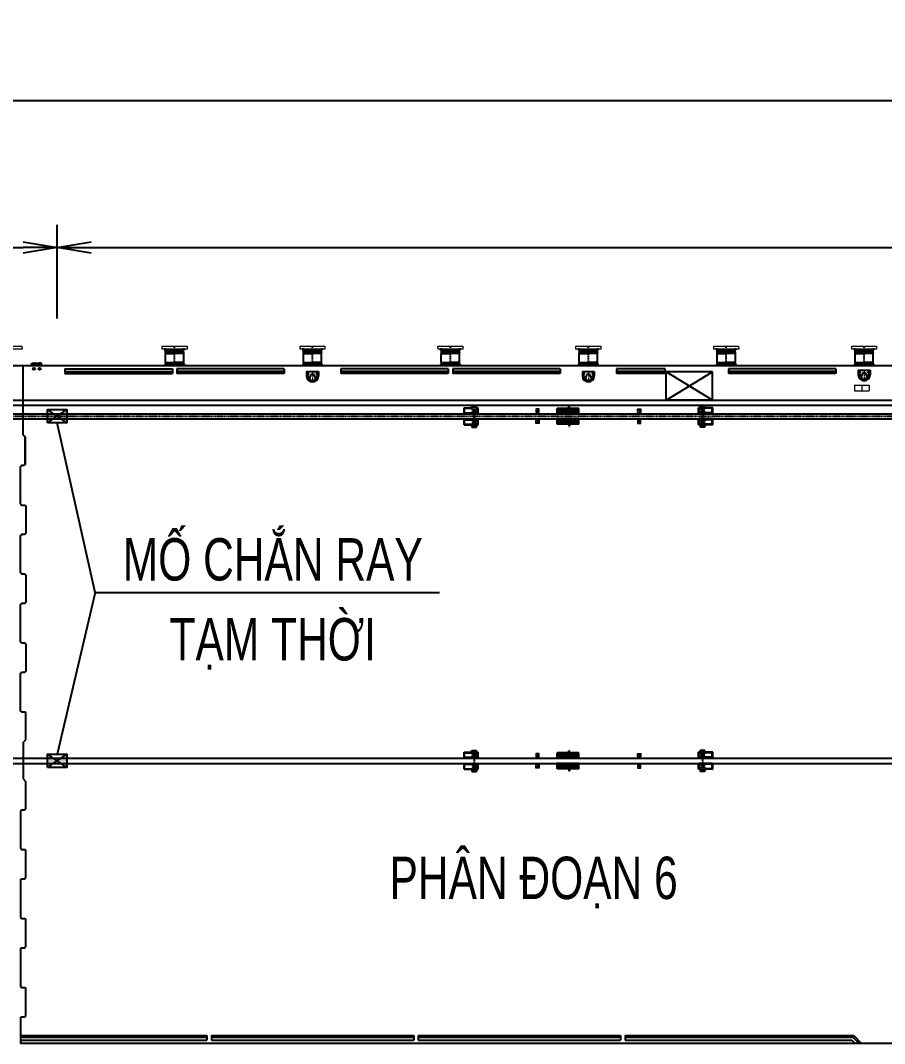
# Model space of a CAD drawing. Extents: x 3412 to 1212600, y 2456 to 246916.
# Drawn here: x 606291 to 682729, y 128766 to 219290 of the extents above; entities that cross this region are included whole.
import ezdxf
from ezdxf.enums import TextEntityAlignment as Align

# ---------------------------------------------------------------- set-up
doc = ezdxf.new("R2010")
doc.units = 0
doc.header["$LTSCALE"] = 20
doc.header["$MEASUREMENT"] = 0
for name, pattern in [('ACAD_ISO10W100', [18, 12, -3, 0, -3]), ('CENTER', [2, 1.25, -0.25, 0.25, -0.25]), ('CENTER2', [28.575, 19.05, -3.175, 3.175, -3.175]), ('HIDDEN', [0.375, 0.25, -0.125])]:
    doc.linetypes.add(name, pattern=pattern)
doc.layers.get('0').update_dxf_attribs({"linetype": 'CONTINUOUS'})
doc.layers.get('DEFPOINTS').update_dxf_attribs({"linetype": 'CONTINUOUS'})
for name, color, linetype in [('BAO', 7, 'CONTINUOUS'), ('CEN', 1, 'CENTER'), ('CENTER', 1, 'CENTER2'), ('DIM', 4, 'CONTINUOUS'), ('FENDER', 4, 'CONTINUOUS'), ('Gochanxe', 6, 'CONTINUOUS'), ('HATCH', 8, 'CONTINUOUS'), ('HIDDEN', 9, 'HIDDEN'), ('KHUAT', 8, 'HIDDEN'), ('TEXT', 4, 'CONTINUOUS'), ('Text-Vie', 4, 'CONTINUOUS'), ('THEP', 2, 'CONTINUOUS'), ('TRUC', 1, 'CENTER'), ('ve', 6, 'CONTINUOUS')]:
    doc.layers.add(name, color=color, linetype=linetype)
doc.styles.add('VNROMANS', font='vn_vni.shx', dxfattribs={"width": 0.75, "bigfont": 'bigfont.shx'})
doc.dimstyles.new('D2000', dxfattribs={"dimscale": 2000, "dimtxt": 2.5, "dimasz": 1.5, "dimexe": 1, "dimexo": 0, "dimgap": 0.65, "dimtad": 1, "dimdec": 0, "dimzin": 12, "dimdsep": 46, "dimtxsty": 'VNROMANS', "dimblk1": 'OPEN', "dimblk2": 'OPEN', "dimsah": 1, "dimcen": -1, "dimclrd": 4, "dimclre": 4, "dimclrt": 4, "dimadec": 0, "dimazin": 0, "dimtfac": 1, "dimtdec": 0, "dimtmove": 2, "dimatfit": 3, "dimldrblk": 'OPEN', "dimfxl": 1, "dimtolj": 1, "dimtzin": 12, "dimarcsym": 0})

# ---------------------------------------------------------------- blocks, each defined once
blk = doc.blocks.new('STOWN PIN')
at = {"layer": 'BAO'}
for p, q in [((1013225, 483978), (1013225, 483508)), ((1013225, 483978), (1015125, 483978)), ((1013225, 483508), (1015125, 483508)), ((1013355, 483903), (1013355, 483553)), ((1013355, 483903), (1014995, 483903)), ((1013355, 483553), (1014995, 483553)), ((1013475, 483818), (1013475, 483783)), ((1013475, 483818), (1014875, 483818)), ((1013475, 483783), (1014875, 483783)), ((1013475, 483638), (1013475, 483673)), ((1013475, 483673), (1014875, 483673)), ((1013475, 483638), (1014875, 483638)), ((1013575, 483818), (1013575, 483783)), ((1013575, 483638), (1013575, 483673)), ((1013875, 483853), (1013975, 483853)), ((1013875, 483853), (1013875, 483603)), ((1013875, 483603), (1013975, 483603)), ((1013975, 483853), (1013975, 483603)), ((1014375, 483853), (1014475, 483853)), ((1014375, 483853), (1014375, 483603)), ((1014375, 483603), (1014475, 483603)), ((1014475, 483853), (1014475, 483603)), ((1014775, 483818), (1014775, 483783)), ((1014775, 483638), (1014775, 483673)), ((1014875, 483818), (1014875, 483783)), ((1014875, 483638), (1014875, 483673)), ((1014995, 483903), (1014995, 483553)), ((1015125, 483978), (1015125, 483508)), ((1013225, 483048), (1013225, 482578)), ((1013225, 483048), (1015125, 483048)), ((1013225, 482578), (1015125, 482578)), ((1013355, 483003), (1014995, 483003)), ((1013355, 482653), (1013355, 483003)), ((1013355, 482653), (1014995, 482653)), ((1013475, 482918), (1014875, 482918)), ((1013475, 482918), (1013475, 482883)), ((1013475, 482883), (1014875, 482883)), ((1013475, 482773), (1014875, 482773)), ((1013475, 482738), (1013475, 482773)), ((1013475, 482738), (1014875, 482738)), ((1013575, 482918), (1013575, 482883)), ((1013575, 482738), (1013575, 482773)), ((1013875, 482703), (1013875, 482953)), ((1013875, 482953), (1013975, 482953)), ((1013875, 482703), (1013975, 482703)), ((1013975, 482703), (1013975, 482953)), ((1014375, 482703), (1014375, 482953)), ((1014375, 482953), (1014475, 482953)), ((1014375, 482703), (1014475, 482703)), ((1014475, 482703), (1014475, 482953)), ((1014775, 482918), (1014775, 482883)), ((1014775, 482738), (1014775, 482773)), ((1014875, 482918), (1014875, 482883)), ((1014875, 482738), (1014875, 482773)), ((1014995, 482653), (1014995, 483003)), ((1015125, 483048), (1015125, 482578))]:
    blk.add_line(p, q, dxfattribs=at)
at = {"layer": 'CEN', "ltscale": 0.1}
for p, q in [((1013225, 483728), (1015125, 483728)), ((1013460, 483803), (1013370, 483803)), ((1013460, 483653), (1013370, 483653)), ((1013415, 483848), (1013415, 483759)), ((1013415, 483609), (1013415, 483698)), ((1014075, 483764), (1014075, 483693)), ((1014890, 483803), (1014980, 483803)), ((1014890, 483653), (1014980, 483653)), ((1014935, 483848), (1014935, 483759)), ((1014935, 483609), (1014935, 483698)), ((1013225, 482828), (1015125, 482828)), ((1013460, 482903), (1013370, 482903)), ((1013460, 482753), (1013370, 482753)), ((1013415, 482948), (1013415, 482859)), ((1013415, 482709), (1013415, 482798)), ((1014075, 482793), (1014075, 482864)), ((1014890, 482903), (1014980, 482903)), ((1014890, 482753), (1014980, 482753)), ((1014935, 482948), (1014935, 482859)), ((1014935, 482709), (1014935, 482798))]:
    blk.add_line(p, q, dxfattribs=at)
at = {"layer": 'HIDDEN', "ltscale": 0.2}
for p, q in [((1014055, 483728), (1014055, 484151)), ((1014095, 483728), (1014095, 484151)), ((1014055, 482828), (1014055, 482406)), ((1014095, 482828), (1014095, 482406))]:
    blk.add_line(p, q, dxfattribs=at)
at = {"layer": 'KHUAT'}
for p, q in [((1013690, 483876), (1013780, 483876)), ((1013690, 483876), (1013690, 483786)), ((1013690, 483786), (1013780, 483786)), ((1013690, 483671), (1013780, 483671)), ((1013690, 483671), (1013690, 483581)), ((1013690, 483581), (1013780, 483581)), ((1013780, 483876), (1013780, 483786)), ((1013780, 483671), (1013780, 483581)), ((1014130, 483876), (1014130, 483786)), ((1014130, 483876), (1014220, 483876)), ((1014130, 483786), (1014220, 483786)), ((1014130, 483671), (1014130, 483581)), ((1014130, 483671), (1014220, 483671)), ((1014130, 483581), (1014220, 483581)), ((1014220, 483876), (1014220, 483786)), ((1014220, 483671), (1014220, 483581)), ((1014570, 483876), (1014660, 483876)), ((1014570, 483876), (1014570, 483786)), ((1014570, 483786), (1014660, 483786)), ((1014570, 483671), (1014660, 483671)), ((1014570, 483671), (1014570, 483581)), ((1014570, 483581), (1014660, 483581)), ((1014660, 483876), (1014660, 483786)), ((1014660, 483671), (1014660, 483581)), ((1013690, 482886), (1013690, 482961)), ((1013690, 482961), (1013780, 482961)), ((1013690, 482886), (1013780, 482886)), ((1013690, 482771), (1013780, 482771)), ((1013690, 482696), (1013690, 482771)), ((1013690, 482696), (1013780, 482696)), ((1013780, 482886), (1013780, 482961)), ((1013780, 482696), (1013780, 482771)), ((1014130, 482961), (1014220, 482961)), ((1014130, 482886), (1014130, 482961)), ((1014130, 482886), (1014220, 482886)), ((1014130, 482771), (1014220, 482771)), ((1014130, 482696), (1014130, 482771)), ((1014130, 482696), (1014220, 482696)), ((1014220, 482886), (1014220, 482961)), ((1014220, 482696), (1014220, 482771)), ((1014570, 482886), (1014570, 482961)), ((1014570, 482961), (1014660, 482961)), ((1014570, 482886), (1014660, 482886)), ((1014570, 482696), (1014570, 482771)), ((1014570, 482771), (1014660, 482771)), ((1014570, 482696), (1014660, 482696)), ((1014660, 482886), (1014660, 482961)), ((1014660, 482696), (1014660, 482771))]:
    blk.add_line(p, q, dxfattribs=at)
for centre in [(1014075, 483728), (1014075, 482828)]:
    blk.add_circle(centre, 20, dxfattribs=at)
for centre, radius, start, end in [((1014065, 484145), 12, 33.19479, 146.80525), ((1014085, 484145), 11.9, 33.18021, 146.81983), ((1014085, 484158), 11.9, 213.18021, 326.81983), ((1014065, 482412), 12, 213.19475, 326.80521), ((1014085, 482399), 11.9, 33.18017, 146.81979), ((1014085, 482412), 11.9, 213.18017, 326.81979)]:
    blk.add_arc(centre, radius, start, end, dxfattribs=at)
blk = doc.blocks.new('hocapnuoc')
at = {"layer": 'BAO', "color": 2, "linetype": 'ByBlock', "lineweight": 15}
for p, q in [((-1300, 0), (0, 0)), ((-1300, 0), (-1300, -500)), ((-650, 0), (-650, -500)), ((0, 0), (0, -500)), ((-1300, -500), (0, -500))]:
    blk.add_line(p, q, dxfattribs=at)
blk = doc.blocks.new('KHE')
at = {"layer": 'BAO'}
for p, q in [((7378565, 1113151), (7378565, 1119311)), ((7378585, 1113151), (7378585, 1119311)), ((7378565, 1113151), (7378755, 1112961)), ((7378585, 1113151), (7378775, 1112961)), ((7378585, 1113151), (7378775, 1112961)), ((7378755, 1110561), (7378755, 1112961)), ((7378775, 1110561), (7378775, 1112961)), ((7378775, 1110561), (7378775, 1112961)), ((7378427, 1110461), (7378327, 1110361)), ((7378327, 1107061), (7378327, 1110361)), ((7378447, 1110461), (7378347, 1110361)), ((7378447, 1110461), (7378347, 1110361)), ((7378347, 1107061), (7378347, 1110361)), ((7378347, 1107061), (7378347, 1110361)), ((7378675, 1110461), (7378427, 1110461)), ((7378755, 1110561), (7378655, 1110461)), ((7378775, 1110561), (7378675, 1110461)), ((7378327, 1107061), (7378427, 1106961)), ((7378347, 1107061), (7378447, 1106961)), ((7378347, 1107061), (7378447, 1106961)), ((7378427, 1106961), (7378722, 1106961)), ((7378447, 1106961), (7378722, 1106961)), ((7378702, 1106961), (7378802, 1106861)), ((7378722, 1106961), (7378822, 1106861)), ((7378722, 1106961), (7378822, 1106861)), ((7378802, 1106861), (7378802, 1104461)), ((7378822, 1106861), (7378822, 1104461)), ((7378822, 1106861), (7378822, 1104461)), ((7378802, 1104461), (7378702, 1104361)), ((7378822, 1104461), (7378722, 1104361)), ((7378822, 1104461), (7378722, 1104361)), ((7378427, 1104361), (7378327, 1104261)), ((7378327, 1100961), (7378327, 1104261)), ((7378447, 1104361), (7378347, 1104261)), ((7378447, 1104361), (7378347, 1104261)), ((7378347, 1100961), (7378347, 1104261)), ((7378347, 1100961), (7378347, 1104261)), ((7378722, 1104361), (7378427, 1104361)), ((7378722, 1104361), (7378447, 1104361)), ((7378327, 1100961), (7378427, 1100861)), ((7378347, 1100961), (7378447, 1100861)), ((7378347, 1100961), (7378447, 1100861)), ((7378427, 1100861), (7378722, 1100861)), ((7378447, 1100861), (7378722, 1100861)), ((7378702, 1100861), (7378802, 1100761)), ((7378722, 1100861), (7378822, 1100761)), ((7378722, 1100861), (7378822, 1100761)), ((7378802, 1100761), (7378802, 1098361)), ((7378822, 1100761), (7378822, 1098361)), ((7378822, 1100761), (7378822, 1098361)), ((7378427, 1098261), (7378327, 1098161)), ((7378327, 1094861), (7378327, 1098161)), ((7378447, 1098261), (7378347, 1098161)), ((7378447, 1098261), (7378347, 1098161)), ((7378347, 1094861), (7378347, 1098161)), ((7378347, 1094861), (7378347, 1098161)), ((7378722, 1098261), (7378427, 1098261)), ((7378722, 1098261), (7378447, 1098261)), ((7378802, 1098361), (7378702, 1098261)), ((7378822, 1098361), (7378722, 1098261)), ((7378822, 1098361), (7378722, 1098261)), ((7378427, 1094761), (7378327, 1094861)), ((7378447, 1094761), (7378347, 1094861)), ((7378447, 1094761), (7378347, 1094861)), ((7378427, 1094761), (7378722, 1094761)), ((7378447, 1094761), (7378722, 1094761)), ((7378702, 1094761), (7378802, 1094661)), ((7378722, 1094761), (7378822, 1094661)), ((7378722, 1094761), (7378822, 1094661)), ((7378802, 1094661), (7378802, 1092261)), ((7378822, 1094661), (7378822, 1092261)), ((7378822, 1094661), (7378822, 1092261)), ((7378327, 1092061), (7378427, 1092161)), ((7378327, 1088761), (7378327, 1092061)), ((7378347, 1092061), (7378447, 1092161)), ((7378347, 1092061), (7378447, 1092161)), ((7378347, 1088761), (7378347, 1092061)), ((7378347, 1088761), (7378347, 1092061)), ((7378427, 1092161), (7378722, 1092161)), ((7378447, 1092161), (7378722, 1092161)), ((7378802, 1092261), (7378702, 1092161)), ((7378822, 1092261), (7378722, 1092161)), ((7378822, 1092261), (7378722, 1092161)), ((7378427, 1088661), (7378327, 1088761)), ((7378447, 1088661), (7378347, 1088761)), ((7378447, 1088661), (7378347, 1088761)), ((7378427, 1088661), (7378722, 1088661)), ((7378447, 1088661), (7378722, 1088661)), ((7378702, 1088661), (7378802, 1088561)), ((7378722, 1088661), (7378822, 1088561)), ((7378722, 1088661), (7378822, 1088561)), ((7378802, 1086181), (7378802, 1088561)), ((7378822, 1086181), (7378822, 1088561)), ((7378565, 1085943), (7378802, 1086181)), ((7378565, 1085943), (7378565, 1082718)), ((7378585, 1085943), (7378822, 1086181)), ((7378585, 1085943), (7378585, 1082718)), ((7378585, 1085943), (7378585, 1082718)), ((7378565, 1082718), (7378802, 1082481)), ((7378585, 1082718), (7378822, 1082481)), ((7378805, 1080081), (7378802, 1082481)), ((7378825, 1080081), (7378822, 1082481)), ((7378327, 1079881), (7378427, 1079981)), ((7378347, 1079881), (7378447, 1079981)), ((7378347, 1079881), (7378447, 1079981)), ((7378427, 1079981), (7378725, 1079981)), ((7378447, 1079981), (7378722, 1079981)), ((7378705, 1079981), (7378805, 1080081)), ((7378725, 1079981), (7378825, 1080081)), ((7378725, 1079981), (7378825, 1080081)), ((7378327, 1079881), (7378327, 1076581)), ((7378347, 1079881), (7378347, 1076581)), ((7378347, 1079881), (7378347, 1076581)), ((7378327, 1076581), (7378427, 1076481)), ((7378347, 1076581), (7378447, 1076481)), ((7378347, 1076581), (7378447, 1076481)), ((7378427, 1076481), (7378722, 1076481)), ((7378447, 1076481), (7378722, 1076481)), ((7378702, 1076481), (7378802, 1076381)), ((7378722, 1076481), (7378822, 1076381)), ((7378722, 1076481), (7378822, 1076381)), ((7378802, 1073981), (7378802, 1076381)), ((7378822, 1073981), (7378822, 1076381)), ((7378822, 1073981), (7378822, 1076381)), ((7378327, 1073781), (7378427, 1073881)), ((7378327, 1073781), (7378327, 1070481)), ((7378347, 1073781), (7378447, 1073881)), ((7378347, 1073781), (7378447, 1073881)), ((7378347, 1073781), (7378347, 1070481)), ((7378347, 1073781), (7378347, 1070481)), ((7378427, 1073881), (7378722, 1073881)), ((7378447, 1073881), (7378722, 1073881)), ((7378702, 1073881), (7378802, 1073981)), ((7378722, 1073881), (7378822, 1073981)), ((7378722, 1073881), (7378822, 1073981)), ((7378327, 1070481), (7378427, 1070381)), ((7378347, 1070481), (7378447, 1070381)), ((7378347, 1070481), (7378447, 1070381)), ((7378427, 1070381), (7378722, 1070381)), ((7378447, 1070381), (7378722, 1070381)), ((7378702, 1070381), (7378802, 1070281)), ((7378722, 1070381), (7378822, 1070281)), ((7378722, 1070381), (7378822, 1070281)), ((7378802, 1067881), (7378802, 1070281)), ((7378822, 1067881), (7378822, 1070281)), ((7378822, 1067881), (7378822, 1070281)), ((7378327, 1067681), (7378427, 1067781)), ((7378327, 1067681), (7378327, 1064381)), ((7378347, 1067681), (7378447, 1067781)), ((7378347, 1067681), (7378447, 1067781)), ((7378347, 1067681), (7378347, 1064381)), ((7378347, 1067681), (7378347, 1064381)), ((7378427, 1067781), (7378722, 1067781)), ((7378447, 1067781), (7378722, 1067781)), ((7378702, 1067781), (7378802, 1067881)), ((7378722, 1067781), (7378822, 1067881)), ((7378722, 1067781), (7378822, 1067881)), ((7378327, 1064381), (7378427, 1064281)), ((7378347, 1064381), (7378447, 1064281)), ((7378347, 1064381), (7378447, 1064281)), ((7378427, 1064281), (7378722, 1064281)), ((7378447, 1064281), (7378722, 1064281)), ((7378702, 1064281), (7378802, 1064181)), ((7378722, 1064281), (7378822, 1064181)), ((7378722, 1064281), (7378822, 1064181)), ((7378802, 1061781), (7378802, 1064181)), ((7378822, 1061781), (7378822, 1064181)), ((7378822, 1061781), (7378822, 1064181)), ((7378327, 1061581), (7378427, 1061681)), ((7378327, 1061581), (7378327, 1059311)), ((7378347, 1061581), (7378447, 1061681)), ((7378347, 1061581), (7378447, 1061681)), ((7378347, 1061581), (7378347, 1059311)), ((7378347, 1061581), (7378347, 1059311)), ((7378427, 1061681), (7378722, 1061681)), ((7378447, 1061681), (7378722, 1061681)), ((7378702, 1061681), (7378802, 1061781)), ((7378722, 1061681), (7378822, 1061781)), ((7378722, 1061681), (7378822, 1061781))]:
    blk.add_line(p, q, dxfattribs=at)
blk = doc.blocks.new('DEM1450')
at = {"layer": 'DIM', "color": 1, "linetype": 'CENTER2', "ltscale": 2}
for p, q in [((-1450804, 656360), (-1450804, 656532)), ((-1449154, 656360), (-1449154, 656532)), ((-1450804, 654952), (-1450804, 655124)), ((-1449154, 654952), (-1449154, 655124))]:
    blk.add_line(p, q, dxfattribs=at)
at = {"layer": 've', "color": 7}
for p, q in [((-1450904, 656425), (-1450904, 656467)), ((-1450904, 656467), (-1449054, 656467)), ((-1450904, 656425), (-1450846, 656425)), ((-1450774, 656367), (-1450846, 656425)), ((-1450846, 656425), (-1449979, 656425)), ((-1450774, 656367), (-1449979, 656367)), ((-1450774, 656188), (-1450774, 656367)), ((-1449054, 656425), (-1449979, 656425)), ((-1449184, 656367), (-1449979, 656367)), ((-1449184, 656367), (-1449112, 656425)), ((-1449184, 656188), (-1449184, 656367)), ((-1449054, 656425), (-1449054, 656467)), ((-1450786, 656065), (-1449979, 656065)), ((-1450786, 655290), (-1450786, 656058)), ((-1450785, 656072), (-1450775, 656174)), ((-1450774, 656181), (-1449979, 656181)), ((-1449184, 656181), (-1449979, 656181)), ((-1449172, 656065), (-1449979, 656065)), ((-1449173, 656072), (-1449183, 656174)), ((-1449172, 655290), (-1449172, 656058)), ((-1450904, 655059), (-1449979, 655059)), ((-1450904, 655017), (-1450904, 655059)), ((-1450904, 655017), (-1449054, 655017)), ((-1450751, 655117), (-1450809, 655059)), ((-1450784, 655269), (-1449979, 655269)), ((-1450757, 655173), (-1450780, 655249)), ((-1450752, 655153), (-1449979, 655153)), ((-1450751, 655117), (-1450751, 655132)), ((-1450751, 655117), (-1449979, 655117)), ((-1449173, 655269), (-1449979, 655269)), ((-1449205, 655153), (-1449979, 655153)), ((-1449207, 655117), (-1449979, 655117)), ((-1449054, 655059), (-1449979, 655059)), ((-1449719, 655059), (-1449894, 655059)), ((-1449174, 655059), (-1449219, 655059)), ((-1449207, 655117), (-1449207, 655132)), ((-1449207, 655117), (-1449207, 655132)), ((-1449207, 655117), (-1449149, 655059)), ((-1449207, 655117), (-1449174, 655084)), ((-1449201, 655173), (-1449178, 655249)), ((-1449054, 655017), (-1449054, 655059))]:
    blk.add_line(p, q, dxfattribs=at)
at = {"layer": 've', "color": 1, "linetype": 'ACAD_ISO10W100', "ltscale": 0.1}
blk.add_line((-1449979, 655017), (-1449979, 656639), dxfattribs=at)
blk.add_line((-1449979, 655017), (-1449979, 656639), dxfattribs=at)
at = {"layer": 've', "color": 7}
for centre, start, end in [((-1450641, 656058), 174.09386, 180), ((-1450919, 656188), 354.09386, 0), ((-1449039, 656188), 180, 185.90614), ((-1449317, 656058), 0, 5.90614), ((-1450641, 655290), 180, 196.78983), ((-1450896, 655132), 0, 16.78983), ((-1449062, 655132), 163.21017, 180), ((-1449317, 655290), 343.21017, 0)]:
    blk.add_arc(centre, 145, start, end, dxfattribs=at)
blk = doc.blocks.new('_OPEN')
at = {"color": 0, "linetype": 'ByBlock'}
for p, q in [((-1, 0.167), (0, 0)), ((0, 0), (-1, -0.167)), ((0, 0), (-1, 0))]:
    blk.add_line(p, q, dxfattribs=at)
blk = doc.blocks.new('*D75')
at = {"layer": 'DEFPOINTS', "color": 0, "transparency": 16777216}
for p in [(609538, 199207), (406528, 192931), (609538, 192931)]:
    blk.add_point(p, dxfattribs=at)
at = {"layer": 'DIM', "color": 4, "lineweight": -2, "transparency": 16777216}
for p, q in [((406528, 192931), (406528, 201207)), ((609538, 192931), (609538, 201207)), ((409528, 199207), (606538, 199207))]:
    blk.add_line(p, q, dxfattribs=at)
at = {"layer": 'DIM', "color": 4, "lineweight": -2, "transparency": 16777216, "xscale": 3000, "yscale": 3000, "zscale": 3000, "rotation": 180}
blk.add_blockref('_OPEN', (406528, 199207), dxfattribs=at)
at = {"layer": 'DIM', "color": 4, "lineweight": -2, "transparency": 16777216, "xscale": 3000, "yscale": 3000, "zscale": 3000}
blk.add_blockref('_OPEN', (609538, 199207), dxfattribs=at)
at = {"layer": 'DIM', "color": 4, "transparency": 16777216, "insert": (508033, 203007), "char_height": 5000, "attachment_point": 5, "style": 'VNROMANS'}
blk.add_mtext('\\A1;203010', dxfattribs=at)
blk = doc.blocks.new('*D76')
at = {"layer": 'DEFPOINTS', "color": 0, "transparency": 16777216}
for p in [(809538, 199207), (609538, 192931), (809538, 192931)]:
    blk.add_point(p, dxfattribs=at)
at = {"layer": 'DIM', "color": 4, "lineweight": -2, "transparency": 16777216}
for p, q in [((609538, 192931), (609538, 201207)), ((809538, 192931), (809538, 201207)), ((612538, 199207), (806538, 199207))]:
    blk.add_line(p, q, dxfattribs=at)
at = {"layer": 'DIM', "color": 4, "lineweight": -2, "transparency": 16777216, "xscale": 3000, "yscale": 3000, "zscale": 3000, "rotation": 180}
blk.add_blockref('_OPEN', (609538, 199207), dxfattribs=at)
at = {"layer": 'DIM', "color": 4, "lineweight": -2, "transparency": 16777216, "xscale": 3000, "yscale": 3000, "zscale": 3000}
blk.add_blockref('_OPEN', (809538, 199207), dxfattribs=at)
at = {"layer": 'DIM', "color": 4, "transparency": 16777216, "insert": (709538, 203007), "char_height": 5000, "attachment_point": 5, "style": 'VNROMANS'}
blk.add_mtext('\\A1;200000', dxfattribs=at)
blk = doc.blocks.new('*D79')
at = {"layer": 'DEFPOINTS', "color": 0, "transparency": 16777216}
for p in [(1206528, 212209), (406528, 192931), (1206528, 192931)]:
    blk.add_point(p, dxfattribs=at)
at = {"layer": 'DIM', "color": 4, "lineweight": -2, "transparency": 16777216}
for p, q in [((406528, 192931), (406528, 214209)), ((1206528, 192931), (1206528, 214209)), ((409528, 212209), (1203528, 212209))]:
    blk.add_line(p, q, dxfattribs=at)
at = {"layer": 'DIM', "color": 4, "lineweight": -2, "transparency": 16777216, "xscale": 3000, "yscale": 3000, "zscale": 3000, "rotation": 180}
blk.add_blockref('_OPEN', (406528, 212209), dxfattribs=at)
at = {"layer": 'DIM', "color": 4, "lineweight": -2, "transparency": 16777216, "xscale": 3000, "yscale": 3000, "zscale": 3000}
blk.add_blockref('_OPEN', (1206528, 212209), dxfattribs=at)
at = {"layer": 'DIM', "color": 4, "transparency": 16777216, "insert": (806528, 216009), "char_height": 5000, "attachment_point": 5, "style": 'VNROMANS'}
blk.add_mtext('\\A1;800000', dxfattribs=at)
blk = doc.blocks.new('gcx')
at = {"layer": 'Gochanxe'}
for p, q in [((203699, -300), (213200, -300)), ((203699, -300), (203699, -700)), ((203699, -550), (213200, -550)), ((203699, -700), (213200, -700)), ((213200, -300), (213200, -700)), ((213600, -300), (213600, -700)), ((223101, -300), (213600, -300)), ((223101, -550), (213600, -550)), ((223101, -700), (213600, -700)), ((223101, -300), (223101, -700)), ((228100, -300), (228100, -700)), ((237600, -300), (228100, -300)), ((237600, -550), (228100, -550)), ((237600, -700), (228100, -700)), ((237600, -300), (237600, -700)), ((238000, -300), (238000, -700)), ((247501, -300), (238000, -300)), ((247501, -550), (238000, -550)), ((247501, -700), (238000, -700)), ((247501, -300), (247501, -700)), ((252500, -300), (252500, -700)), ((256798, -300), (252500, -300)), ((256798, -550), (252500, -550)), ((256798, -700), (252500, -700)), ((256798, -700), (256798, -300)), ((262400, -300), (262400, -700)), ((271901, -300), (262400, -300)), ((271901, -550), (262400, -550)), ((271901, -700), (262400, -700)), ((271901, -300), (271901, -700)), ((199773, -59300), (216250, -59300)), ((199773, -59450), (216250, -59450)), ((199773, -59700), (216250, -59700)), ((216250, -59300), (216250, -59700)), ((216650, -59300), (216650, -59700)), ((216650, -59300), (234550, -59300)), ((216650, -59450), (234550, -59450)), ((216650, -59700), (234550, -59700)), ((234550, -59300), (234550, -59700)), ((234950, -59300), (234950, -59700)), ((234950, -59300), (252850, -59300)), ((234950, -59450), (252850, -59450)), ((234950, -59700), (252850, -59700)), ((252850, -59300), (252850, -59700)), ((253250, -59300), (253250, -59700)), ((253250, -59300), (273470, -59300)), ((253250, -59450), (273408, -59450)), ((253250, -59700), (273304, -59700)), ((273304, -59700), (273604, -60000)), ((273408, -59450), (273958, -60000)), ((273470, -59300), (274170, -60000))]:
    blk.add_line(p, q, dxfattribs=at)

msp = doc.modelspace()

# ---------------------------------------------------------------- hatches: boundary and pattern name
at = {"layer": 'BAO', "linetype": 'ByBlock', "lineweight": 15}
h = msp.add_hatch(color=256, dxfattribs=at)
h.paths.add_polyline_path([(652178.412, 184915.991), (652028.412, 184915.991), (652028.412, 184765.991), (652178.412, 184765.991)])
h.paths.add_polyline_path([(652028.412, 184765.991), (651878.412, 184765.991), (651878.412, 184615.991), (652028.412, 184615.991)])
h = msp.add_hatch(color=256, dxfattribs=at)
h.paths.add_polyline_path([(660878.412, 184915.991), (661028.412, 184915.991), (661028.412, 184765.991), (660878.412, 184765.991)])
h.paths.add_polyline_path([(661028.412, 184765.991), (661178.412, 184765.991), (661178.412, 184615.991), (661028.412, 184615.991)])
h = msp.add_hatch(color=256, dxfattribs=at)
h.paths.add_polyline_path([(652178.412, 183915.991), (652028.412, 183915.991), (652028.412, 183765.991), (652178.412, 183765.991)])
h.paths.add_polyline_path([(652028.412, 183765.991), (651878.412, 183765.991), (651878.412, 183615.991), (652028.412, 183615.991)])
h = msp.add_hatch(color=256, dxfattribs=at)
h.paths.add_polyline_path([(660878.412, 183915.991), (661028.412, 183915.991), (661028.412, 183765.991), (660878.412, 183765.991)])
h.paths.add_polyline_path([(661028.412, 183765.991), (661178.412, 183765.991), (661178.412, 183615.991), (661028.412, 183615.991)])
h = msp.add_hatch(color=256, dxfattribs=at)
h.paths.add_polyline_path([(652178.412, 154435.991), (652028.412, 154435.991), (652028.412, 154285.991), (652178.412, 154285.991)])
h.paths.add_polyline_path([(652028.412, 154285.991), (651878.412, 154285.991), (651878.412, 154135.991), (652028.412, 154135.991)])
h = msp.add_hatch(color=256, dxfattribs=at)
h.paths.add_polyline_path([(660878.412, 154435.991), (661028.412, 154435.991), (661028.412, 154285.991), (660878.412, 154285.991)])
h.paths.add_polyline_path([(661028.412, 154285.991), (661178.412, 154285.991), (661178.412, 154135.991), (661028.412, 154135.991)])
h = msp.add_hatch(color=256, dxfattribs=at)
h.paths.add_polyline_path([(652178.412, 153435.991), (652028.412, 153435.991), (652028.412, 153285.991), (652178.412, 153285.991)])
h.paths.add_polyline_path([(652028.412, 153285.991), (651878.412, 153285.991), (651878.412, 153135.991), (652028.412, 153135.991)])
h = msp.add_hatch(color=256, dxfattribs=at)
h.paths.add_polyline_path([(660878.412, 153435.991), (661028.412, 153435.991), (661028.412, 153285.991), (660878.412, 153285.991)])
h.paths.add_polyline_path([(661028.412, 153285.991), (661178.412, 153285.991), (661178.412, 153135.991), (661028.412, 153135.991)])
at = {"layer": 'TEXT'}
h = msp.add_hatch(color=256, dxfattribs=at)
h.paths.add_polyline_path([(610380.912, 184856.991), (609538.412, 184265.991), (610380.912, 183674.991)])
h.paths.add_polyline_path([(609538.412, 184265.991), (608695.912, 184856.991), (608695.912, 183674.991)])
h = msp.add_hatch(color=256, dxfattribs=at)
h.paths.add_polyline_path([(610380.912, 154376.991), (609538.412, 153785.991), (610380.912, 153194.991)])
h.paths.add_polyline_path([(609538.412, 153785.991), (608695.912, 154376.991), (608695.912, 153194.991)])

# ---------------------------------------------------------------- linework, layer by layer
at = {"color": 7}
for p, q in [((506538.412, 188765.991), (606518.412, 188765.991)), ((606538.412, 188765.991), (632098.462, 188765.991)), ((632118.462, 188765.991), (706518.412, 188765.991))]:
    msp.add_line(p, q, dxfattribs=at)
at = {"layer": 'BAO'}
for p, q in [((607303.412, 188765.991), (607303.412, 188965.991)), ((607303.412, 188965.991), (607503.412, 188965.991)), ((607397.727, 188475.726), (607559.096, 188475.726)), ((607397.727, 188475.726), (607397.727, 188455.726)), ((607397.727, 188455.726), (607559.096, 188455.726)), ((607503.412, 188965.991), (607503.412, 188765.991)), ((607928.412, 188940.991), (607528.412, 188940.991)), ((607528.412, 188890.991), (607928.412, 188890.991)), ((607559.096, 188475.726), (607559.096, 188455.726)), ((607897.727, 188475.766), (608059.096, 188475.766)), ((607897.727, 188455.766), (608059.096, 188455.766)), ((607953.412, 188965.991), (607953.412, 188765.991)), ((608153.412, 188965.991), (607953.412, 188965.991)), ((608059.096, 188476.011), (608059.096, 188456.011)), ((608153.412, 188765.991), (608153.412, 188965.991)), ((680406.196, 188346.991), (680406.196, 187939.491)), ((680406.196, 188346.991), (681451.196, 188346.991)), ((681451.196, 188346.991), (681451.196, 187939.491)), ((631605.912, 188230.991), (631605.912, 187823.491)), ((631605.912, 188230.991), (632650.912, 188230.991)), ((631930.691, 187744.076), (631930.691, 187797.187)), ((632326.132, 187744.076), (632326.132, 187797.187)), ((632650.912, 188230.991), (632650.912, 187823.491)), ((656005.912, 188230.991), (656005.912, 187823.491)), ((656005.912, 188230.991), (657050.912, 188230.991)), ((656330.691, 187744.076), (656330.691, 187797.187)), ((656726.132, 187744.076), (656726.132, 187797.187)), ((657050.912, 188230.991), (657050.912, 187823.491)), ((663411.296, 185695.991), (667510.962, 188195.991)), ((667510.962, 185695.991), (663411.296, 188195.991)), ((680730.975, 187860.076), (680730.975, 187913.187)), ((681126.417, 187860.076), (681126.417, 187913.187)), ((573611.012, 185695.991), (615078.412, 185695.991)), ((615078.412, 185695.991), (729978.412, 185695.991)), ((569885.412, 185235.991), (615078.412, 185235.991)), ((615078.412, 185235.991), (726178.412, 185235.991)), ((645528.412, 185020.991), (646218.412, 185020.991)), ((645528.412, 184545.991), (645528.412, 185020.991)), ((645578.412, 184970.991), (645528.412, 185020.991)), ((645578.412, 184970.991), (646268.412, 184970.991)), ((645578.412, 184495.991), (645578.412, 184970.991)), ((646218.412, 185170.991), (646638.412, 185170.991)), ((646218.412, 185020.991), (646218.412, 185170.991)), ((646268.412, 185120.991), (646218.412, 185170.991)), ((646218.412, 185020.991), (646268.412, 184970.991)), ((646268.412, 184970.991), (646268.412, 185120.991)), ((646268.412, 185120.991), (646588.412, 185120.991)), ((646268.412, 184815.991), (646268.412, 184865.991)), ((646268.412, 184865.991), (646588.412, 184865.991)), ((646268.412, 184815.991), (646588.412, 184815.991)), ((646268.412, 184725.991), (646588.412, 184725.991)), ((646268.412, 184675.991), (646268.412, 184725.991)), ((646268.412, 184675.991), (646588.412, 184675.991)), ((646588.412, 185120.991), (646638.412, 185170.991)), ((646588.412, 184970.991), (646588.412, 185120.991)), ((646638.412, 185020.991), (646588.412, 184970.991)), ((646588.412, 184970.991), (646728.412, 184970.991)), ((646588.412, 184815.991), (646588.412, 184865.991)), ((646588.412, 184675.991), (646588.412, 184725.991)), ((646638.412, 185020.991), (646638.412, 185170.991)), ((646638.412, 185020.991), (646778.412, 185020.991)), ((646728.412, 184495.991), (646728.412, 184970.991)), ((646778.412, 184545.991), (646778.412, 185020.991)), ((666278.412, 184545.991), (666278.412, 185020.991)), ((666418.412, 185020.991), (666278.412, 185020.991)), ((666328.412, 184495.991), (666328.412, 184970.991)), ((666468.412, 184970.991), (666328.412, 184970.991)), ((666838.412, 185170.991), (666418.412, 185170.991)), ((666418.412, 185020.991), (666418.412, 185170.991)), ((666468.412, 185120.991), (666418.412, 185170.991)), ((666418.412, 185020.991), (666468.412, 184970.991)), ((666468.412, 184970.991), (666468.412, 185120.991)), ((666788.412, 185120.991), (666468.412, 185120.991)), ((666468.412, 184815.991), (666468.412, 184865.991)), ((666788.412, 184865.991), (666468.412, 184865.991)), ((666788.412, 184815.991), (666468.412, 184815.991)), ((666788.412, 184725.991), (666468.412, 184725.991)), ((666468.412, 184675.991), (666468.412, 184725.991)), ((666788.412, 184675.991), (666468.412, 184675.991)), ((666788.412, 185120.991), (666838.412, 185170.991)), ((666788.412, 184970.991), (666788.412, 185120.991)), ((666838.412, 185020.991), (666788.412, 184970.991)), ((667478.412, 184970.991), (666788.412, 184970.991)), ((666788.412, 184815.991), (666788.412, 184865.991)), ((666788.412, 184675.991), (666788.412, 184725.991)), ((666838.412, 185020.991), (666838.412, 185170.991)), ((667528.412, 185020.991), (666838.412, 185020.991)), ((667478.412, 184970.991), (667528.412, 185020.991)), ((667478.412, 184495.991), (667478.412, 184970.991)), ((667528.412, 184545.991), (667528.412, 185020.991)), ((411706.595, 184495.991), (1008695.912, 184495.991)), ((411706.595, 184035.991), (1008695.912, 184035.991)), ((615078.412, 184495.991), (618878.412, 184495.991)), ((645578.412, 184495.991), (645528.412, 184545.991)), ((645578.412, 184035.991), (645528.412, 183985.991)), ((645528.412, 183510.991), (645528.412, 183985.991)), ((645578.412, 184570.991), (646728.412, 184570.991)), ((645578.412, 184495.991), (646728.412, 184495.991)), ((645578.412, 184035.991), (646728.412, 184035.991)), ((645578.412, 183560.991), (645578.412, 184035.991)), ((645578.412, 183960.991), (646728.412, 183960.991)), ((646268.412, 183855.991), (646588.412, 183855.991)), ((646268.412, 183855.991), (646268.412, 183805.991)), ((646268.412, 183805.991), (646588.412, 183805.991)), ((646588.412, 183855.991), (646588.412, 183805.991)), ((646778.412, 184545.991), (646728.412, 184495.991)), ((646778.412, 183985.991), (646728.412, 184035.991)), ((646728.412, 183560.991), (646728.412, 184035.991)), ((646778.412, 183510.991), (646778.412, 183985.991)), ((666278.412, 184545.991), (666328.412, 184495.991)), ((666278.412, 183985.991), (666328.412, 184035.991)), ((666278.412, 183510.991), (666278.412, 183985.991)), ((667478.412, 184570.991), (666328.412, 184570.991)), ((667478.412, 184495.991), (666328.412, 184495.991)), ((667478.412, 184035.991), (666328.412, 184035.991)), ((666328.412, 183560.991), (666328.412, 184035.991)), ((667478.412, 183960.991), (666328.412, 183960.991)), ((666788.412, 183855.991), (666468.412, 183855.991)), ((666468.412, 183855.991), (666468.412, 183805.991)), ((666788.412, 183805.991), (666468.412, 183805.991)), ((666788.412, 183855.991), (666788.412, 183805.991)), ((667478.412, 184495.991), (667528.412, 184545.991)), ((667478.412, 184035.991), (667528.412, 183985.991)), ((667478.412, 183560.991), (667478.412, 184035.991)), ((667528.412, 183510.991), (667528.412, 183985.991)), ((645578.412, 183560.991), (645528.412, 183510.991)), ((645528.412, 183510.991), (646218.412, 183510.991)), ((645578.412, 183560.991), (646268.412, 183560.991)), ((646268.412, 183560.991), (646218.412, 183510.991)), ((646218.412, 183510.991), (646218.412, 183310.991)), ((646268.412, 183360.991), (646218.412, 183310.991)), ((646218.412, 183310.991), (646638.412, 183310.991)), ((646268.412, 183715.991), (646268.412, 183665.991)), ((646268.412, 183715.991), (646588.412, 183715.991)), ((646268.412, 183665.991), (646588.412, 183665.991)), ((646268.412, 183560.991), (646268.412, 183360.991)), ((646268.412, 183360.991), (646588.412, 183360.991)), ((646588.412, 183715.991), (646588.412, 183665.991)), ((646638.412, 183510.991), (646588.412, 183560.991)), ((646588.412, 183560.991), (646728.412, 183560.991)), ((646588.412, 183560.991), (646588.412, 183360.991)), ((646588.412, 183360.991), (646638.412, 183310.991)), ((646638.412, 183510.991), (646778.412, 183510.991)), ((646638.412, 183510.991), (646638.412, 183310.991)), ((646728.412, 183560.991), (646778.412, 183510.991)), ((666328.412, 183560.991), (666278.412, 183510.991)), ((666418.412, 183510.991), (666278.412, 183510.991)), ((666468.412, 183560.991), (666328.412, 183560.991)), ((666418.412, 183510.991), (666468.412, 183560.991)), ((666418.412, 183510.991), (666418.412, 183310.991)), ((666468.412, 183360.991), (666418.412, 183310.991)), ((666838.412, 183310.991), (666418.412, 183310.991)), ((666468.412, 183715.991), (666468.412, 183665.991)), ((666788.412, 183715.991), (666468.412, 183715.991)), ((666788.412, 183665.991), (666468.412, 183665.991)), ((666468.412, 183560.991), (666468.412, 183360.991)), ((666788.412, 183360.991), (666468.412, 183360.991)), ((666788.412, 183715.991), (666788.412, 183665.991)), ((666788.412, 183560.991), (666838.412, 183510.991)), ((666788.412, 183560.991), (666788.412, 183360.991)), ((667478.412, 183560.991), (666788.412, 183560.991)), ((666788.412, 183360.991), (666838.412, 183310.991)), ((666838.412, 183510.991), (666838.412, 183310.991)), ((667528.412, 183510.991), (666838.412, 183510.991)), ((667478.412, 183560.991), (667528.412, 183510.991)), ((411706.595, 154015.991), (1009210.535, 154015.991)), ((645528.412, 154540.991), (646218.412, 154540.991)), ((645528.412, 154065.991), (645528.412, 154540.991)), ((645578.412, 154490.991), (645528.412, 154540.991)), ((645578.412, 154015.991), (645528.412, 154065.991)), ((645578.412, 154490.991), (646268.412, 154490.991)), ((645578.412, 154015.991), (645578.412, 154490.991)), ((645578.412, 154090.991), (646728.412, 154090.991)), ((645578.412, 154015.991), (646728.412, 154015.991)), ((646218.412, 154690.991), (646638.412, 154690.991)), ((646218.412, 154540.991), (646218.412, 154690.991)), ((646268.412, 154640.991), (646218.412, 154690.991)), ((646218.412, 154540.991), (646268.412, 154490.991)), ((646268.412, 154490.991), (646268.412, 154640.991)), ((646268.412, 154640.991), (646588.412, 154640.991)), ((646268.412, 154335.991), (646268.412, 154385.991)), ((646268.412, 154385.991), (646588.412, 154385.991)), ((646268.412, 154335.991), (646588.412, 154335.991)), ((646268.412, 154245.991), (646588.412, 154245.991)), ((646268.412, 154195.991), (646268.412, 154245.991)), ((646268.412, 154195.991), (646588.412, 154195.991)), ((646588.412, 154640.991), (646638.412, 154690.991)), ((646588.412, 154490.991), (646588.412, 154640.991)), ((646638.412, 154540.991), (646588.412, 154490.991)), ((646588.412, 154490.991), (646728.412, 154490.991)), ((646588.412, 154335.991), (646588.412, 154385.991)), ((646588.412, 154195.991), (646588.412, 154245.991)), ((646638.412, 154540.991), (646638.412, 154690.991)), ((646638.412, 154540.991), (646778.412, 154540.991)), ((646728.412, 154015.991), (646728.412, 154490.991)), ((646778.412, 154065.991), (646728.412, 154015.991)), ((646778.412, 154065.991), (646778.412, 154540.991)), ((666278.412, 154065.991), (666278.412, 154540.991)), ((666418.412, 154540.991), (666278.412, 154540.991)), ((666278.412, 154065.991), (666328.412, 154015.991)), ((666328.412, 154015.991), (666328.412, 154490.991)), ((666468.412, 154490.991), (666328.412, 154490.991)), ((667478.412, 154090.991), (666328.412, 154090.991)), ((667478.412, 154015.991), (666328.412, 154015.991)), ((666838.412, 154690.991), (666418.412, 154690.991)), ((666418.412, 154540.991), (666418.412, 154690.991)), ((666468.412, 154640.991), (666418.412, 154690.991)), ((666418.412, 154540.991), (666468.412, 154490.991)), ((666468.412, 154490.991), (666468.412, 154640.991)), ((666788.412, 154640.991), (666468.412, 154640.991)), ((666468.412, 154335.991), (666468.412, 154385.991)), ((666788.412, 154385.991), (666468.412, 154385.991)), ((666788.412, 154335.991), (666468.412, 154335.991)), ((666788.412, 154245.991), (666468.412, 154245.991)), ((666468.412, 154195.991), (666468.412, 154245.991)), ((666788.412, 154195.991), (666468.412, 154195.991)), ((666788.412, 154640.991), (666838.412, 154690.991)), ((666788.412, 154490.991), (666788.412, 154640.991)), ((666838.412, 154540.991), (666788.412, 154490.991)), ((667478.412, 154490.991), (666788.412, 154490.991)), ((666788.412, 154335.991), (666788.412, 154385.991)), ((666788.412, 154195.991), (666788.412, 154245.991)), ((666838.412, 154540.991), (666838.412, 154690.991)), ((667528.412, 154540.991), (666838.412, 154540.991)), ((667478.412, 154490.991), (667528.412, 154540.991)), ((667478.412, 154015.991), (667478.412, 154490.991)), ((667478.412, 154015.991), (667528.412, 154065.991)), ((667528.412, 154065.991), (667528.412, 154540.991)), ((411706.595, 153555.991), (1009210.535, 153555.991)), ((645578.412, 153555.991), (645528.412, 153505.991)), ((645528.412, 153030.991), (645528.412, 153505.991)), ((645578.412, 153080.991), (645528.412, 153030.991)), ((645528.412, 153030.991), (646218.412, 153030.991)), ((645578.412, 153555.991), (646728.412, 153555.991)), ((645578.412, 153080.991), (645578.412, 153555.991)), ((645578.412, 153480.991), (646728.412, 153480.991)), ((645578.412, 153080.991), (646268.412, 153080.991)), ((646268.412, 153080.991), (646218.412, 153030.991)), ((646218.412, 153030.991), (646218.412, 152830.991)), ((646268.412, 153375.991), (646588.412, 153375.991)), ((646268.412, 153375.991), (646268.412, 153325.991)), ((646268.412, 153325.991), (646588.412, 153325.991)), ((646268.412, 153235.991), (646268.412, 153185.991)), ((646268.412, 153235.991), (646588.412, 153235.991)), ((646268.412, 153185.991), (646588.412, 153185.991)), ((646268.412, 153080.991), (646268.412, 152880.991)), ((646588.412, 153375.991), (646588.412, 153325.991)), ((646588.412, 153235.991), (646588.412, 153185.991)), ((646638.412, 153030.991), (646588.412, 153080.991)), ((646588.412, 153080.991), (646728.412, 153080.991)), ((646588.412, 153080.991), (646588.412, 152880.991)), ((646638.412, 153030.991), (646778.412, 153030.991)), ((646638.412, 153030.991), (646638.412, 152830.991)), ((646778.412, 153505.991), (646728.412, 153555.991)), ((646728.412, 153080.991), (646728.412, 153555.991)), ((646728.412, 153080.991), (646778.412, 153030.991)), ((646778.412, 153030.991), (646778.412, 153505.991)), ((666278.412, 153505.991), (666328.412, 153555.991)), ((666278.412, 153030.991), (666278.412, 153505.991)), ((666328.412, 153080.991), (666278.412, 153030.991)), ((666418.412, 153030.991), (666278.412, 153030.991)), ((667478.412, 153555.991), (666328.412, 153555.991)), ((666328.412, 153080.991), (666328.412, 153555.991)), ((667478.412, 153480.991), (666328.412, 153480.991)), ((666468.412, 153080.991), (666328.412, 153080.991)), ((666418.412, 153030.991), (666468.412, 153080.991)), ((666418.412, 153030.991), (666418.412, 152830.991)), ((666788.412, 153375.991), (666468.412, 153375.991)), ((666468.412, 153375.991), (666468.412, 153325.991)), ((666788.412, 153325.991), (666468.412, 153325.991)), ((666468.412, 153235.991), (666468.412, 153185.991)), ((666788.412, 153235.991), (666468.412, 153235.991)), ((666788.412, 153185.991), (666468.412, 153185.991)), ((666468.412, 153080.991), (666468.412, 152880.991)), ((666788.412, 153375.991), (666788.412, 153325.991)), ((666788.412, 153235.991), (666788.412, 153185.991)), ((666788.412, 153080.991), (666838.412, 153030.991)), ((666788.412, 153080.991), (666788.412, 152880.991)), ((667478.412, 153080.991), (666788.412, 153080.991)), ((666838.412, 153030.991), (666838.412, 152830.991)), ((667528.412, 153030.991), (666838.412, 153030.991)), ((667478.412, 153555.991), (667528.412, 153505.991)), ((667478.412, 153080.991), (667478.412, 153555.991)), ((667478.412, 153080.991), (667528.412, 153030.991)), ((667528.412, 153030.991), (667528.412, 153505.991)), ((646268.412, 152880.991), (646218.412, 152830.991)), ((646218.412, 152830.991), (646638.412, 152830.991)), ((646268.412, 152880.991), (646588.412, 152880.991)), ((646588.412, 152880.991), (646638.412, 152830.991)), ((666468.412, 152880.991), (666418.412, 152830.991)), ((666838.412, 152830.991), (666418.412, 152830.991)), ((666788.412, 152880.991), (666468.412, 152880.991)), ((666788.412, 152880.991), (666838.412, 152830.991))]:
    msp.add_line(p, q, dxfattribs=at)
at = {"layer": 'BAO', "ltscale": 0.003}
for p, q in [((663411.296, 185695.991), (663411.296, 188195.991)), ((667510.962, 188195.991), (663411.296, 188195.991)), ((667510.962, 185695.991), (667510.962, 188195.991)), ((667515.962, 185695.991), (663415.912, 185695.991)), ((646300.862, 128765.991), (606300.912, 128765.991)), ((706280.912, 128765.991), (646300.862, 128765.991))]:
    msp.add_line(p, q, dxfattribs=at)
at = {"layer": 'BAO', "color": 2, "linetype": 'ByBlock', "lineweight": 15}
for p, q in [((651878.412, 184765.991), (652178.412, 184765.991)), ((652028.412, 184915.991), (652028.412, 184615.991)), ((661178.412, 184765.991), (660878.412, 184765.991)), ((661028.412, 184915.991), (661028.412, 184615.991)), ((651878.412, 183765.991), (652178.412, 183765.991)), ((652028.412, 183915.991), (652028.412, 183615.991)), ((661178.412, 183765.991), (660878.412, 183765.991)), ((661028.412, 183915.991), (661028.412, 183615.991)), ((651878.412, 154285.991), (652178.412, 154285.991)), ((652028.412, 154435.991), (652028.412, 154135.991)), ((661178.412, 154285.991), (660878.412, 154285.991)), ((661028.412, 154435.991), (661028.412, 154135.991)), ((651878.412, 153285.991), (652178.412, 153285.991)), ((652028.412, 153435.991), (652028.412, 153135.991)), ((661178.412, 153285.991), (660878.412, 153285.991)), ((661028.412, 153435.991), (661028.412, 153135.991))]:
    msp.add_line(p, q, dxfattribs=at)
at = {"layer": 'BAO', "lineweight": 15, "ltscale": 400}
for points in [[(604223.412, 190465.991), (606423.412, 190465.991), (606428.412, 190215.991), (604228.412, 190215.991)], [(618823.412, 190465.991), (621023.412, 190465.991), (621028.412, 190215.991), (618828.412, 190215.991)], [(631023.412, 190465.991), (633223.412, 190465.991), (633228.412, 190215.991), (631028.412, 190215.991)], [(643223.412, 190465.991), (645423.412, 190465.991), (645428.412, 190215.991), (643228.412, 190215.991)], [(655423.412, 190465.991), (657623.412, 190465.991), (657628.412, 190215.991), (655428.412, 190215.991)], [(667623.412, 190465.991), (669823.412, 190465.991), (669828.412, 190215.991), (667628.412, 190215.991)], [(679823.412, 190465.991), (682023.412, 190465.991), (682028.412, 190215.991), (679828.412, 190215.991)]]:
    msp.add_lwpolyline(points, close=True, dxfattribs=at)
at = {"layer": 'BAO'}
for points in [[(608695.912, 183674.991), (608695.912, 184856.991), (610380.912, 184856.991), (610380.912, 183674.991)], [(608695.912, 183674.991), (608695.912, 184856.991), (610380.912, 184856.991), (610380.912, 183674.991)], [(608695.912, 153194.991), (608695.912, 154376.991), (610380.912, 154376.991), (610380.912, 153194.991)], [(608695.912, 153194.991), (608695.912, 154376.991), (610380.912, 154376.991), (610380.912, 153194.991)]]:
    msp.add_lwpolyline(points, close=True, dxfattribs=at)
at = {"layer": 'BAO', "color": 2, "linetype": 'ByBlock', "lineweight": 15}
for points in [[(651878.412, 184615.991), (652178.412, 184615.991), (652178.412, 184915.991), (651878.412, 184915.991)], [(661178.412, 184615.991), (660878.412, 184615.991), (660878.412, 184915.991), (661178.412, 184915.991)], [(651878.412, 183915.991), (652178.412, 183915.991), (652178.412, 183615.991), (651878.412, 183615.991)], [(661178.412, 183915.991), (660878.412, 183915.991), (660878.412, 183615.991), (661178.412, 183615.991)], [(651878.412, 154135.991), (652178.412, 154135.991), (652178.412, 154435.991), (651878.412, 154435.991)], [(661178.412, 154135.991), (660878.412, 154135.991), (660878.412, 154435.991), (661178.412, 154435.991)], [(651878.412, 153435.991), (652178.412, 153435.991), (652178.412, 153135.991), (651878.412, 153135.991)], [(661178.412, 153435.991), (660878.412, 153435.991), (660878.412, 153135.991), (661178.412, 153135.991)]]:
    msp.add_lwpolyline(points, close=True, dxfattribs=at)
at = {"layer": 'BAO'}
for centre, radius in [((607478.412, 188465.726), 100), ((607978.412, 188465.766), 100), ((631733.412, 188027.991), 54), ((631733.412, 187773.991), 54), ((632523.412, 188027.991), 54), ((632523.412, 187773.991), 54), ((656133.412, 188027.991), 54), ((656133.412, 187773.991), 54), ((656923.412, 188027.991), 54), ((656923.412, 187773.991), 54), ((680533.696, 188143.991), 54), ((680533.696, 187889.991), 54), ((681323.696, 188143.991), 54), ((681323.696, 187889.991), 54)]:
    msp.add_circle(centre, radius, dxfattribs=at)
at = {"layer": 'BAO', "color": 8}
for centre in [(631733.412, 188027.991), (631733.412, 187773.991), (632523.412, 188027.991), (632523.412, 187773.991), (656133.412, 188027.991), (656133.412, 187773.991), (656923.412, 188027.991), (656923.412, 187773.991), (680533.696, 188143.991), (680533.696, 187889.991), (681323.696, 188143.991), (681323.696, 187889.991)]:
    msp.add_circle(centre, 28, dxfattribs=at)
at = {"layer": 'BAO'}
for centre, radius, start, end in [((607503.412, 188940.991), 25, 0, 90), ((607503.412, 188890.991), 25, 270, 0), ((607953.412, 188940.991), 25, 90, 180), ((607953.412, 188890.991), 25, 180, 270), ((632128.412, 187823.491), 522.5, 180, 0), ((632128.412, 187427.991), 54, 177.67268723, 2.32731277), ((656528.412, 187823.491), 522.5, 180, 0), ((656528.412, 187427.991), 54, 177.67268723, 2.32731277), ((680928.696, 187939.491), 522.5, 180, 0), ((680928.696, 187543.991), 54, 177.67268723, 2.32731277)]:
    msp.add_arc(centre, radius, start, end, dxfattribs=at)
at = {"layer": 'BAO', "color": 8}
for centre in [(632128.412, 187427.991), (656528.412, 187427.991), (680928.696, 187543.991)]:
    msp.add_arc(centre, 28, 175.50824564, 4.49175436, dxfattribs=at)
at = {"layer": 'CENTER', "ltscale": 0.02}
for p, q in [((607263.412, 188865.991), (607528.412, 188865.991)), ((607403.412, 189005.991), (607403.412, 188725.991)), ((607503.412, 188915.991), (607953.412, 188915.991)), ((607928.412, 188865.991), (608193.412, 188865.991)), ((608053.412, 188987.682), (608053.412, 188725.991))]:
    msp.add_line(p, q, dxfattribs=at)
at = {"layer": 'DIM', "color": 8, "linetype": 'HIDDEN', "ltscale": 0.06}
for centre, radius in [((631855.912, 187535.991), 54), ((631855.912, 187535.991), 28), ((632400.912, 187535.991), 54), ((632400.912, 187535.991), 28), ((656255.912, 187535.991), 54), ((656255.912, 187535.991), 28), ((656800.912, 187535.991), 54), ((656800.912, 187535.991), 28), ((680656.196, 187651.991), 54), ((680656.196, 187651.991), 28), ((681201.196, 187651.991), 54), ((681201.196, 187651.991), 28)]:
    msp.add_circle(centre, radius, dxfattribs=at)
for centre, radius, start, end in [((632128.412, 187427.991), 54, 2.32731277, 177.67268723), ((632128.412, 187427.991), 28, 4.49175436, 175.50824564), ((656528.412, 187427.991), 54, 2.32731277, 177.67268723), ((656528.412, 187427.991), 28, 4.49175436, 175.50824564), ((680928.696, 187543.991), 54, 2.32731277, 177.67268723), ((680928.696, 187543.991), 28, 4.49175436, 175.50824564)]:
    msp.add_arc(centre, radius, start, end, dxfattribs=at)
at = {"layer": 'FENDER', "color": 7}
for p, q in [((631826.68, 187436.024), (632430.143, 187436.024)), ((656226.68, 187436.024), (656830.143, 187436.024)), ((680626.965, 187552.024), (681230.427, 187552.024))]:
    msp.add_line(p, q, dxfattribs=at)
for centre, radius, start, end in [((631826.68, 187509.293), 73.269, 108.22139852, 270), ((631733.811, 187763.993), 197.885, 290.7035262, 354.22339249), ((632128.412, 187789.136), 197.885, 2.33195928, 177.66804072), ((632523.012, 187763.993), 197.885, 185.77660751, 250.63772962), ((632430.143, 187509.293), 73.269, 270, 68.1556019), ((656226.68, 187509.293), 73.269, 108.22139852, 270), ((656133.811, 187763.993), 197.885, 290.7035262, 354.22339249), ((656528.412, 187789.136), 197.885, 2.33195928, 177.66804072), ((656923.012, 187763.993), 197.885, 185.77660751, 250.63772962), ((656830.143, 187509.293), 73.269, 270, 68.1556019), ((680626.965, 187625.293), 73.269, 108.22139852, 270), ((680534.096, 187879.993), 197.885, 290.7035262, 354.22339249), ((680928.696, 187905.136), 197.885, 2.33195928, 177.66804072), ((681323.296, 187879.993), 197.885, 185.77660751, 250.63772962), ((681230.427, 187625.293), 73.269, 270, 68.1556019)]:
    msp.add_arc(centre, radius, start, end, dxfattribs=at)
at = {"layer": 'KHUAT', "ltscale": 10}
for p, q in [((607397.727, 188475.726), (607378.913, 188475.726)), ((607397.727, 188455.726), (607378.913, 188455.726)), ((608059.096, 188476.011), (608077.91, 188476.011)), ((608059.096, 188456.011), (608077.91, 188456.011))]:
    msp.add_line(p, q, dxfattribs=at)
at = {"layer": 'TEXT'}
for p, q in [((610380.912, 183674.991), (608695.912, 184856.991)), ((608695.912, 183674.991), (610380.912, 184856.991)), ((612890.406, 168674.75), (609538.412, 183674.991)), ((612890.406, 168674.75), (609538.412, 154376.991)), ((612890.406, 168674.75), (643347.815, 168674.75)), ((610380.912, 153194.991), (608695.912, 154376.991)), ((608695.912, 153194.991), (610380.912, 154376.991))]:
    msp.add_line(p, q, dxfattribs=at)
at = {"layer": 'TRUC'}
for p, q in [((607378.412, 188465.726), (607578.412, 188465.726)), ((607478.412, 188586.381), (607478.412, 188349.32)), ((607878.412, 188465.766), (608078.412, 188465.766)), ((607978.412, 188586.421), (607978.412, 188349.36))]:
    msp.add_line(p, q, dxfattribs=at)
at = {"layer": 'TRUC', "lineweight": 5, "ltscale": 15}
for p, q in [((680928.696, 188346.991), (680928.696, 187416.991)), ((631658.412, 188027.991), (631808.412, 188027.991)), ((631658.412, 187773.991), (631808.412, 187773.991)), ((631733.412, 188102.991), (631733.412, 187952.991)), ((631733.412, 187848.991), (631733.412, 187698.991)), ((631780.912, 187535.991), (631930.912, 187535.991)), ((631855.912, 187610.991), (631855.912, 187460.991)), ((632053.412, 187427.991), (632203.412, 187427.991)), ((632128.412, 188230.991), (632128.412, 187300.991)), ((632325.912, 187535.991), (632475.912, 187535.991)), ((632400.912, 187610.991), (632400.912, 187460.991)), ((632448.412, 187773.991), (632598.412, 187773.991)), ((632523.412, 187848.991), (632523.412, 187698.991)), ((656058.412, 188027.991), (656208.412, 188027.991)), ((656058.412, 187773.991), (656208.412, 187773.991)), ((656133.412, 188102.991), (656133.412, 187952.991)), ((656133.412, 187848.991), (656133.412, 187698.991)), ((656180.912, 187535.991), (656330.912, 187535.991)), ((656255.912, 187610.991), (656255.912, 187460.991)), ((656453.412, 187427.991), (656603.412, 187427.991)), ((656528.412, 188230.991), (656528.412, 187300.991)), ((656725.912, 187535.991), (656875.912, 187535.991)), ((656800.912, 187610.991), (656800.912, 187460.991)), ((656848.412, 187773.991), (656998.412, 187773.991)), ((656923.412, 187848.991), (656923.412, 187698.991)), ((680458.696, 188143.991), (680608.696, 188143.991)), ((680458.696, 187889.991), (680608.696, 187889.991)), ((680533.696, 188218.991), (680533.696, 188068.991)), ((680533.696, 187964.991), (680533.696, 187814.991)), ((680581.196, 187651.991), (680731.196, 187651.991)), ((680656.196, 187726.991), (680656.196, 187576.991)), ((680853.696, 187543.991), (681003.696, 187543.991)), ((681126.196, 187651.991), (681276.196, 187651.991)), ((681201.196, 187726.991), (681201.196, 187576.991)), ((681248.696, 187889.991), (681398.696, 187889.991)), ((681323.696, 187964.991), (681323.696, 187814.991))]:
    msp.add_line(p, q, dxfattribs=at)
at = {"layer": 'TRUC', "ltscale": 0.025}
for p, q in [((632448.412, 188027.991), (632598.412, 188027.991)), ((632523.412, 188102.991), (632523.412, 187952.991)), ((656848.412, 188027.991), (656998.412, 188027.991)), ((656923.412, 188102.991), (656923.412, 187952.991)), ((681248.696, 188143.991), (681398.696, 188143.991)), ((681323.696, 188218.991), (681323.696, 188068.991))]:
    msp.add_line(p, q, dxfattribs=at)
at = {"layer": 'TRUC', "ltscale": 8}
for p, q in [((646428.412, 185170.991), (646428.412, 183310.991)), ((666628.412, 185170.991), (666628.412, 183310.991)), ((646428.412, 154690.991), (646428.412, 152830.991)), ((666628.412, 154690.991), (666628.412, 152830.991))]:
    msp.add_line(p, q, dxfattribs=at)
at = {"layer": 'TRUC', "ltscale": 0.05}
msp.add_line((411706.595, 184265.991), (1008695.912, 184265.991), dxfattribs=at)

# ---------------------------------------------------------------- block references
at = {"layer": 'BAO'}
msp.add_blockref('hocapnuoc', (681378.412, 187015.991), dxfattribs=at)
msp.add_blockref('hocapnuoc', (681378.412, 187015.991), dxfattribs=at)
at = {"layer": 'Gochanxe', "color": 4}
msp.add_blockref('gcx', (406528.412, 188765.991), dxfattribs=at)
at = {"layer": 'HATCH'}
msp.add_blockref('KHE', (-6772046.145, -930544.712), dxfattribs=at)
at = {"layer": 'THEP', "rotation": 180}
for p in [(1668903.355, 667544.466), (1668903.355, 637064.466)]:
    msp.add_blockref('STOWN PIN', p, dxfattribs=at)
at = {"layer": 'TRUC', "linetype": 'ByBlock'}
for p in [(2069906.99, -466251.002), (2082106.99, -466251.002), (2094306.99, -466251.002), (2106506.99, -466251.002), (2118706.99, -466251.002), (2130906.99, -466251.002)]:
    msp.add_blockref('DEM1450', p, dxfattribs=at)

# ---------------------------------------------------------------- texts
at = {"layer": 'Text-Vie', "style": 'VNROMANS', "width": 0.75}
for s, p in [('MOÁ CHAÉN RAY', (628612.156, 169733.467)), ('TAÏM THÔØI', (628612.156, 162663.967))]:
    msp.add_text(s, height=3750, dxfattribs=at).set_placement(p, align=Align.CENTER)
msp.add_text('PHAÂN ÑOAÏN 6', height=3750, dxfattribs=at).set_placement((651687.989, 143516.707), align=Align.MIDDLE)

# ---------------------------------------------------------------- dimensions: what is measured, and where the dimension line sits
at = {"layer": 'DIM'}
for base, p1, p2, picture, middle in [((1206528.412, 212209.29), (406528.412, 192931.328), (1206528.412, 192931.328), '*D79', (806528.412, 216009.29)), ((609538.412, 199207.304), (406528.412, 192931.328), (609538.412, 192931.328), '*D75', (508033.412, 203007.304)), ((809538.412, 199207.304), (609538.412, 192931.328), (809538.412, 192931.328), '*D76', (709538.412, 203007.304))]:
    dim = msp.add_linear_dim(base=base, p1=p1, p2=p2, dimstyle='D2000', override={"dimzin": 1}, dxfattribs=at)
    dim.commit()
    dim.dimension.update_dxf_attribs({"geometry": picture, "text_midpoint": middle})

doc.saveas('drawing.dxf')
